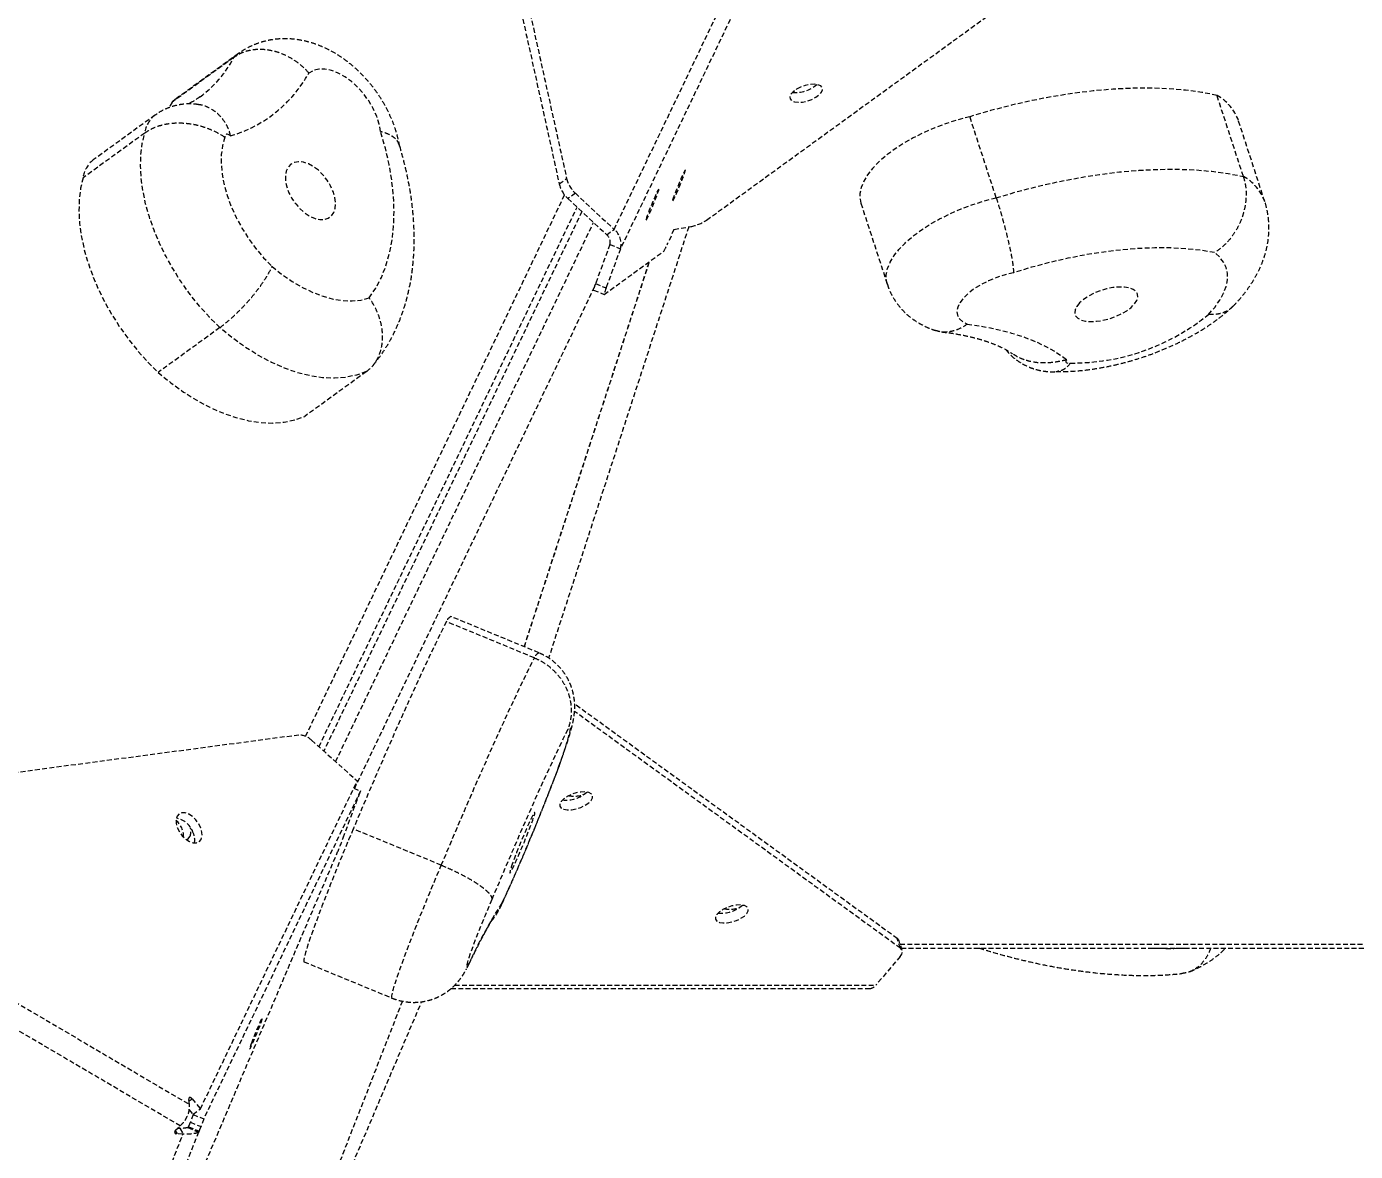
# Model space of a CAD drawing. Header units: millimetres. Extents: x -6061 to 5100, y -3651 to 3328.
# Drawn here: x -1680.3 to -1331.7, y -496 to -200.9 of the extents above; entities that cross this region are included whole.
import ezdxf

# ---------------------------------------------------------------- set-up
doc = ezdxf.new("R2010")
doc.units = ezdxf.units.MM
doc.linetypes.add('HIDDEN', pattern=[1.905, 1.27, -0.635])
for name, color, linetype in [('DIKOM_ОБЪЕКТ', 7, 'Continuous'), ('DIKOM_РАЗМЕР_ЗОНА', 7, 'Continuous'), ('DIKOM_РАЗМЕР_ОБЪЕКТА', 7, 'Continuous')]:
    doc.layers.add(name, color=color, linetype=linetype)
doc.styles.add('style1', font='arialbd.ttf', dxfattribs={"width": 0.8})
doc.dimstyles.new('1-50', dxfattribs={"dimtxt": 300, "dimasz": 200, "dimexe": 100, "dimexo": 0, "dimgap": 100, "dimtad": 1, "dimtxsty": 'style1', "dimcen": 200, "dimclrd": 7, "dimclre": 7, "dimclrt": 7, "dimadec": 1, "dimazin": 2, "dimtfac": 1, "dimtmove": 0, "dimatfit": 2, "dimfxl": 0, "dimlwd": 25, "dimlwe": 18, "dimarcsym": 0})

# ---------------------------------------------------------------- blocks, each defined once
blk = doc.blocks.new('*D0')
at = {"layer": 'Defpoints', "color": 0, "transparency": 16777216}
for p in [(3244.44, 1090.08), (-2954.24, -571.35), (3244.44, -1487.03)]:
    blk.add_point(p, dxfattribs=at)
at = {"layer": 'DIKOM_РАЗМЕР_ОБЪЕКТА', "color": 7, "lineweight": 18, "transparency": 16777216}
for p, q in [((3244.44, 1090.08), (3244.44, -1587.03)), ((-2954.24, -571.35), (-2954.24, -1587.03))]:
    blk.add_line(p, q, dxfattribs=at)
at = {"layer": 'DIKOM_РАЗМЕР_ОБЪЕКТА', "color": 7, "lineweight": 25, "transparency": 16777216}
blk.add_line((-2754.24, -1487.03), (3044.44, -1487.03), dxfattribs=at)
at = {"layer": 'DIKOM_РАЗМЕР_ОБЪЕКТА', "color": 7, "transparency": 16777216}
for points in [[(-2754.24, -1453.69), (-2754.24, -1520.36), (-2954.24, -1487.03)], [(3044.44, -1453.69), (3044.44, -1520.36), (3244.44, -1487.03)]]:
    blk.add_solid(points, dxfattribs=at)
at = {"layer": 'DIKOM_РАЗМЕР_ОБЪЕКТА', "color": 7, "transparency": 16777216, "insert": (279.31, -1118.98), "char_height": 300, "attachment_point": 5, "style": 'style1'}
blk.add_mtext('{\\fArial|b0|i0|c204|p34;\\H1.75x;6200}', dxfattribs=at)
blk = doc.blocks.new('*D1')
at = {"layer": 'Defpoints', "color": 0, "transparency": 16777216}
for p in [(2324.34, 3327.92), (-5419.16, -2822.08), (-1808.64, -2822.08)]:
    blk.add_point(p, dxfattribs=at)
at = {"layer": 'DIKOM_РАЗМЕР_ЗОНА', "color": 7, "lineweight": 18, "transparency": 16777216}
for p, q in [((2324.34, 3327.92), (-5519.16, 3327.92)), ((-1808.64, -2822.08), (-5519.16, -2822.08))]:
    blk.add_line(p, q, dxfattribs=at)
at = {"layer": 'DIKOM_РАЗМЕР_ЗОНА', "color": 7, "lineweight": 25, "transparency": 16777216}
blk.add_line((-5419.16, 3127.92), (-5419.16, -2622.08), dxfattribs=at)
at = {"layer": 'DIKOM_РАЗМЕР_ЗОНА', "color": 7, "transparency": 16777216}
for points in [[(-5452.49, 3127.92), (-5385.83, 3127.92), (-5419.16, 3327.92)], [(-5452.49, -2622.08), (-5385.83, -2622.08), (-5419.16, -2822.08)]]:
    blk.add_solid(points, dxfattribs=at)
at = {"layer": 'DIKOM_РАЗМЕР_ЗОНА', "color": 7, "transparency": 16777216, "insert": (-5787.21, -178.18), "char_height": 300, "attachment_point": 5, "rotation": 90, "style": 'style1'}
blk.add_mtext('{\\fArial|b0|i0|c204|p34;\\H1.75x;6150}', dxfattribs=at)
blk = doc.blocks.new('*D2')
at = {"layer": 'Defpoints', "color": 0, "transparency": 16777216}
for p in [(5097.78, 1174.32), (-4808.91, -571.39), (5097.78, -3550.63)]:
    blk.add_point(p, dxfattribs=at)
at = {"layer": 'DIKOM_РАЗМЕР_ЗОНА', "color": 7, "lineweight": 18, "transparency": 16777216}
for p, q in [((5097.78, 1174.32), (5097.78, -3650.63)), ((-4808.91, -571.39), (-4808.91, -3650.63))]:
    blk.add_line(p, q, dxfattribs=at)
at = {"layer": 'DIKOM_РАЗМЕР_ЗОНА', "color": 7, "lineweight": 25, "transparency": 16777216}
blk.add_line((-4608.91, -3550.63), (4897.78, -3550.63), dxfattribs=at)
at = {"layer": 'DIKOM_РАЗМЕР_ЗОНА', "color": 7, "transparency": 16777216}
for points in [[(-4608.91, -3517.3), (-4608.91, -3583.96), (-4808.91, -3550.63)], [(4897.78, -3517.3), (4897.78, -3583.96), (5097.78, -3550.63)]]:
    blk.add_solid(points, dxfattribs=at)
at = {"layer": 'DIKOM_РАЗМЕР_ЗОНА', "color": 7, "transparency": 16777216, "insert": (864.15, -3182.58), "char_height": 300, "attachment_point": 5, "style": 'style1'}
blk.add_mtext('{\\fArial|b0|i0|c204|p34;\\H1.75x;9900}', dxfattribs=at)
blk = doc.blocks.new('*D3')
at = {"layer": 'Defpoints', "color": 0, "transparency": 16777216}
for p in [(-3174.2, 1527.92), (2804.07, 1527.92), (-2373.39, -1022.08)]:
    blk.add_point(p, dxfattribs=at)
at = {"layer": 'DIKOM_РАЗМЕР_ОБЪЕКТА', "color": 7, "lineweight": 18, "transparency": 16777216}
for p, q in [((2804.07, 1527.92), (-3274.2, 1527.92)), ((-2373.39, -1022.08), (-3274.2, -1022.08))]:
    blk.add_line(p, q, dxfattribs=at)
at = {"layer": 'DIKOM_РАЗМЕР_ОБЪЕКТА', "color": 7, "lineweight": 25, "transparency": 16777216}
blk.add_line((-3174.2, -822.08), (-3174.2, 1327.92), dxfattribs=at)
at = {"layer": 'DIKOM_РАЗМЕР_ОБЪЕКТА', "color": 7, "transparency": 16777216}
for points in [[(-3207.54, 1327.92), (-3140.87, 1327.92), (-3174.2, 1527.92)], [(-3207.54, -822.08), (-3140.87, -822.08), (-3174.2, -1022.08)]]:
    blk.add_solid(points, dxfattribs=at)
at = {"layer": 'DIKOM_РАЗМЕР_ОБЪЕКТА', "color": 7, "transparency": 16777216, "insert": (-3542.25, 166.98), "char_height": 300, "attachment_point": 5, "rotation": 90, "style": 'style1'}
blk.add_mtext('{\\fArial|b0|i0|c204|p34;\\H1.75x;2550}', dxfattribs=at)

msp = doc.modelspace()

# ---------------------------------------------------------------- linework, layer by layer
at = {"layer": 'DIKOM_ОБЪЕКТ', "color": 7, "linetype": 'HIDDEN', "lineweight": 15}
for p, q in [((-1581.283, -57.539), (-1540.53, -242.132)), ((-1579.341, -56.128), (-1538.588, -240.721)), ((-1501.875, -251.648), (-1354.041, -144.234)), ((-1526.129, -254.069), (-1487.491, -173.292)), ((-1485.837, -178.406), (-1524.471, -259.174)), ((-1625.861, -208.927), (-1642.041, -220.683)), ((-1624.705, -207.952), (-1640.885, -219.708)), ((-1625.861, -208.927), (-1624.715, -207.959)), ((-1361.063, -240.178), (-1367.973, -218.912)), ((-1642.041, -220.683), (-1642.969, -222.314)), ((-1640.885, -219.708), (-1642.041, -220.683)), ((-1646.579, -224.111), (-1662.759, -235.867)), ((-1425.897, -245.773), (-1432.807, -224.507)), ((-1355.429, -246.807), (-1362.339, -225.54)), ((-1649.27, -228.81), (-1665.451, -240.566)), ((-1540.53, -242.132), (-1538.588, -240.721)), ((-1607.056, -387.072), (-1539.119, -245.042)), ((-1536.297, -244.599), (-1538.239, -246.01)), ((-1538.239, -246.01), (-1528.071, -255.48)), ((-1536.297, -244.599), (-1526.129, -254.069)), ((-1461.384, -247.212), (-1454.474, -268.478)), ((-1603.567, -389.822), (-1535.845, -248.239)), ((-1534.582, -249.416), (-1602.287, -390.962)), ((-1599.186, -393.725), (-1531.522, -252.265)), ((-1506.553, -253.424), (-1543.308, -366.544)), ((-1528.071, -255.48), (-1526.129, -254.069)), ((-1510.425, -254.08), (-1512.033, -257.683)), ((-1510.429, -254.088), (-1506.041, -253.336)), ((-1527.241, -258.032), (-1530.996, -268.299)), ((-1528.707, -271.13), (-1513.102, -259.799)), ((-1524.471, -259.174), (-1528.225, -269.441)), ((-1527.241, -258.032), (-1524.471, -259.174)), ((-1549.706, -363.577), (-1516.877, -262.54)), ((-1549.679, -363.588), (-1516.838, -262.511)), ((-1530.996, -268.299), (-1528.225, -269.441)), ((-1531.293, -269.145), (-1594.248, -400.761)), ((-1531.5, -269.996), (-1528.729, -271.137)), ((-1629.556, -279.854), (-1645.736, -291.609)), ((-1591.11, -291.4), (-1607.29, -303.156)), ((-1547.043, -366.497), (-1570.133, -356.986)), ((-1545.835, -365.171), (-1568.926, -355.66)), ((-1451.834, -440.147), (-1536.478, -378.641)), ((-1451.004, -442.699), (-1536.514, -380.563)), ((-1608.812, -386.756), (-1746.595, -405.045)), ((-1605.489, -388.109), (-1593.506, -398.786)), ((-1634.654, -484.827), (-1593.506, -398.786)), ((-1594.418, -400.691), (-1592.651, -401.419)), ((-1592.651, -401.419), (-1633.798, -487.46)), ((-1597.178, -413.692), (-1592.651, -401.419)), ((-1571.458, -420.893), (-1594.548, -411.383)), ((-1749.031, -418.111), (-1637.527, -483.656)), ((-1680.255, -609.255), (-1598.769, -417.67)), ((-1639.927, -489.299), (-1751.431, -423.754)), ((-1451.004, -442.699), (-1451.834, -440.147)), ((-1450.558, -443.281), (-1451.387, -440.729)), ((-1451.112, -441.577), (-1271.696, -441.577)), ((-1450.772, -442.622), (-1270.128, -442.622)), ((-1451.06, -444.826), (-1457.473, -452.366)), ((-1607.483, -446.238), (-1584.393, -455.748)), ((-1567.92, -452.364), (-1457.473, -452.366)), ((-1581.677, -456.546), (-1619.903, -554.712)), ((-1568.886, -453.261), (-1459.131, -453.262)), ((-1618.54, -555.274), (-1576.614, -456.722)), ((-1637.527, -483.656), (-1637.694, -482.31)), ((-1637.638, -482.765), (-1636.858, -482.199)), ((-1636.858, -482.199), (-1634.654, -484.827)), ((-1637.596, -485.045), (-1636.595, -486.237)), ((-1636.569, -486.318), (-1637.264, -488.339)), ((-1636.595, -486.237), (-1634.654, -484.827)), ((-1636.496, -486.165), (-1636.569, -486.318)), ((-1636.569, -486.318), (-1633.798, -487.46)), ((-1633.798, -487.46), (-1634.493, -489.481)), ((-1688.412, -617.738), (-1639.232, -491.438)), ((-1635.174, -490.9), (-1684.354, -617.2)), ((-1641.253, -490.505), (-1640.777, -491.411)), ((-1641.118, -490.36), (-1639.927, -489.299)), ((-1639.232, -491.438), (-1640.777, -491.411)), ((-1639.974, -490.028), (-1640.73, -490.014)), ((-1639.974, -490.028), (-1639.232, -491.438)), ((-1637.758, -489.501), (-1637.944, -489.758)), ((-1637.944, -489.758), (-1635.174, -490.9)), ((-1637.758, -489.501), (-1634.987, -490.643)), ((-1637.264, -488.339), (-1634.493, -489.481)), ((-1634.987, -490.643), (-1635.174, -490.9))]:
    msp.add_line(p, q, dxfattribs=at)
at = {"layer": 'DIKOM_ОБЪЕКТ', "color": 7, "linetype": 'HIDDEN', "lineweight": 15, "flags": 128}
for points in [[(-1587.369, -228.409), (-1587.753, -226.428), (-1588.415, -224.389), (-1589.339, -222.351), (-1590.499, -220.367), (-1591.862, -218.493), (-1593.393, -216.78), (-1595.047, -215.274), (-1596.782, -214.017), (-1598.548, -213.044), (-1600.297, -212.38), (-1601.983, -212.045), (-1603.558, -212.047), (-1604.979, -212.387), (-1606.208, -213.054)], [(-1477.201, -216.765), (-1478.29, -217.32), (-1479.173, -217.96), (-1479.778, -218.633), (-1480.057, -219.285), (-1479.987, -219.862), (-1479.574, -220.318), (-1478.85, -220.616), (-1477.876, -220.732), (-1476.729, -220.657), (-1475.502, -220.396), (-1474.296, -219.97), (-1473.207, -219.415), (-1472.324, -218.775), (-1471.719, -218.102), (-1471.44, -217.45), (-1471.51, -216.873), (-1471.923, -216.417), (-1472.646, -216.119), (-1473.621, -216.003), (-1474.768, -216.079), (-1475.995, -216.34), (-1477.201, -216.765)], [(-1479.075, -217.876), (-1478.821, -218.121), (-1478.733, -218.18)], [(-1367.973, -218.912), (-1371.979, -218.136), (-1376.23, -217.561), (-1380.707, -217.188), (-1385.387, -217.019), (-1390.249, -217.056), (-1395.27, -217.297), (-1400.426, -217.742), (-1405.692, -218.389), (-1411.045, -219.234), (-1416.459, -220.274), (-1421.907, -221.503), (-1427.365, -222.917), (-1432.807, -224.507)], [(-1432.807, -224.507), (-1435.902, -225.325), (-1438.971, -226.302), (-1441.976, -227.427), (-1444.88, -228.684), (-1447.648, -230.06), (-1450.244, -231.537), (-1452.638, -233.097), (-1454.8, -234.72), (-1456.702, -236.386), (-1458.323, -238.076), (-1459.641, -239.767), (-1460.64, -241.44), (-1461.308, -243.074), (-1461.637, -244.648), (-1461.623, -246.143), (-1461.384, -247.212)], [(-1629.556, -279.854), (-1632.285, -277.121), (-1634.891, -274.206), (-1637.351, -271.131), (-1639.645, -267.923), (-1641.756, -264.606), (-1643.667, -261.207), (-1645.361, -257.755), (-1646.825, -254.276), (-1648.047, -250.799), (-1649.018, -247.351), (-1649.73, -243.962), (-1650.176, -240.658), (-1650.354, -237.465), (-1650.261, -234.41), (-1649.899, -231.517), (-1649.27, -228.81)], [(-1628.289, -229.872), (-1628.863, -232.049), (-1629.165, -234.42), (-1629.192, -236.954), (-1628.942, -239.619), (-1628.419, -242.383), (-1627.63, -245.21), (-1626.584, -248.066), (-1625.295, -250.913), (-1623.779, -253.718), (-1622.055, -256.443), (-1620.144, -259.056), (-1618.07, -261.523), (-1615.86, -263.814)], [(-1626.799, -229.556), (-1627.063, -229.333), (-1627.339, -229.177), (-1627.608, -229.099), (-1627.853, -229.105), (-1628.055, -229.194), (-1628.201, -229.36), (-1628.281, -229.591), (-1628.289, -229.872)], [(-1590.362, -272.071), (-1588.647, -269.493), (-1587.183, -266.662), (-1585.978, -263.596), (-1585.039, -260.309), (-1584.369, -256.82), (-1583.974, -253.147), (-1583.854, -249.31), (-1584.012, -245.33), (-1584.445, -241.227), (-1585.151, -237.024), (-1586.128, -232.744), (-1587.369, -228.409)], [(-1603.711, -238.579), (-1605.01, -237.598), (-1606.34, -236.875), (-1607.648, -236.442), (-1608.88, -236.314), (-1609.987, -236.499), (-1610.921, -236.987), (-1611.646, -237.76), (-1612.131, -238.785), (-1612.357, -240.021), (-1612.314, -241.416), (-1612.005, -242.915), (-1611.441, -244.454), (-1610.646, -245.972), (-1609.653, -247.407), (-1608.502, -248.699), (-1607.24, -249.795), (-1605.919, -250.651), (-1604.593, -251.232), (-1603.316, -251.514), (-1602.141, -251.485), (-1601.115, -251.147), (-1600.281, -250.513), (-1599.673, -249.61), (-1599.316, -248.474), (-1599.223, -247.151), (-1599.4, -245.697), (-1599.839, -244.17), (-1600.522, -242.633), (-1601.421, -241.149), (-1602.498, -239.779), (-1603.711, -238.579)], [(-1507.462, -238.745), (-1507.414, -238.474), (-1507.506, -238.54), (-1507.731, -238.936), (-1508.069, -239.63), (-1508.494, -240.567), (-1508.971, -241.67), (-1509.461, -242.85), (-1509.926, -244.012), (-1510.326, -245.06), (-1510.63, -245.911), (-1510.813, -246.495), (-1510.861, -246.766), (-1510.768, -246.7), (-1510.544, -246.304), (-1510.206, -245.61), (-1509.781, -244.673), (-1509.304, -243.57), (-1508.813, -242.39), (-1508.349, -241.229), (-1507.949, -240.18), (-1507.645, -239.329), (-1507.462, -238.745)], [(-1425.897, -245.773), (-1420.455, -244.183), (-1414.997, -242.769), (-1409.549, -241.54), (-1404.135, -240.5), (-1398.782, -239.655), (-1393.516, -239.008), (-1388.36, -238.563), (-1383.339, -238.322), (-1378.477, -238.286), (-1373.797, -238.454), (-1369.321, -238.827), (-1365.069, -239.403), (-1361.063, -240.178)], [(-1665.451, -240.566), (-1666.079, -243.273), (-1666.441, -246.166), (-1666.534, -249.221), (-1666.357, -252.413), (-1665.91, -255.718), (-1665.199, -259.107), (-1664.228, -262.554), (-1663.005, -266.031), (-1661.541, -269.51), (-1659.847, -272.963), (-1657.937, -276.362), (-1655.826, -279.679), (-1653.531, -282.887), (-1651.071, -285.962), (-1648.466, -288.877), (-1645.736, -291.609)], [(-1514.435, -243.808), (-1514.387, -243.538), (-1514.48, -243.603), (-1514.704, -244), (-1515.042, -244.694), (-1515.467, -245.631), (-1515.944, -246.734), (-1516.434, -247.914), (-1516.899, -249.075), (-1517.299, -250.124), (-1517.603, -250.975), (-1517.786, -251.559), (-1517.834, -251.829), (-1517.742, -251.764), (-1517.517, -251.368), (-1517.179, -250.673), (-1516.754, -249.737), (-1516.277, -248.634), (-1515.787, -247.454), (-1515.322, -246.292), (-1514.922, -245.244), (-1514.618, -244.393), (-1514.435, -243.808)], [(-1454.474, -268.476), (-1454.713, -267.409), (-1454.727, -265.914), (-1454.398, -264.34), (-1453.73, -262.707), (-1452.731, -261.034), (-1451.413, -259.342), (-1449.793, -257.653), (-1447.89, -255.986), (-1445.728, -254.363), (-1443.334, -252.803), (-1440.738, -251.327), (-1437.97, -249.951), (-1435.066, -248.693), (-1432.061, -247.568), (-1428.992, -246.591), (-1425.897, -245.773)], [(-1368.601, -260.156), (-1372.209, -259.568), (-1376.034, -259.167), (-1380.057, -258.956), (-1384.256, -258.935), (-1388.608, -259.106), (-1393.091, -259.466), (-1397.679, -260.014), (-1402.349, -260.747), (-1407.075, -261.661), (-1411.832, -262.751), (-1416.595, -264.011), (-1421.338, -265.435)], [(-1370.216, -276.401), (-1368.582, -274.534), (-1367.256, -272.674), (-1366.25, -270.839), (-1365.574, -269.047), (-1365.235, -267.316), (-1365.237, -265.664), (-1365.58, -264.107), (-1366.26, -262.66), (-1367.27, -261.339), (-1368.601, -260.156)], [(-1615.86, -263.814), (-1613.243, -265.899), (-1610.569, -267.741), (-1607.866, -269.32), (-1605.162, -270.622), (-1602.481, -271.632), (-1599.852, -272.341), (-1597.301, -272.742), (-1594.853, -272.83), (-1592.532, -272.606), (-1590.362, -272.071)], [(-1421.338, -265.435), (-1423.565, -265.979), (-1425.769, -266.694), (-1427.891, -267.563), (-1429.871, -268.561), (-1431.656, -269.66), (-1433.197, -270.831), (-1434.452, -272.042), (-1435.386, -273.259), (-1435.974, -274.449), (-1436.2, -275.579), (-1436.057, -276.619), (-1435.549, -277.54), (-1434.691, -278.317), (-1433.505, -278.928)], [(-1528.225, -269.441), (-1528.369, -269.841), (-1528.492, -270.195), (-1528.592, -270.499), (-1528.667, -270.747), (-1528.716, -270.936), (-1528.74, -271.064), (-1528.737, -271.129), (-1528.707, -271.13)], [(-1404.037, -273.358), (-1404.784, -274.275), (-1405.214, -275.17), (-1405.309, -276.005), (-1405.065, -276.746), (-1404.491, -277.364), (-1403.612, -277.832), (-1402.463, -278.131), (-1401.092, -278.25), (-1399.554, -278.183), (-1397.913, -277.934), (-1396.236, -277.511), (-1394.591, -276.934), (-1393.045, -276.224), (-1391.663, -275.412), (-1390.5, -274.531), (-1389.605, -273.616), (-1389.013, -272.705), (-1388.749, -271.836), (-1388.824, -271.044), (-1389.235, -270.361), (-1389.965, -269.815), (-1390.984, -269.43), (-1392.251, -269.219), (-1393.713, -269.193), (-1395.311, -269.352), (-1396.978, -269.69), (-1398.648, -270.192), (-1400.252, -270.839), (-1401.723, -271.604), (-1403.002, -272.455), (-1404.037, -273.358)], [(-1591.11, -291.4), (-1593.731, -292.326), (-1596.54, -292.903), (-1599.515, -293.127), (-1602.632, -292.995), (-1605.866, -292.508), (-1609.192, -291.672), (-1612.582, -290.491), (-1616.01, -288.977), (-1619.449, -287.14), (-1622.871, -284.995), (-1626.249, -282.56), (-1629.556, -279.854)], [(-1433.505, -278.928), (-1429.415, -279.54), (-1425.533, -280.319), (-1421.874, -281.263), (-1418.45, -282.368), (-1415.274, -283.631), (-1412.355, -285.047), (-1409.705, -286.61), (-1407.333, -288.317)], [(-1407.333, -288.317), (-1407.513, -288.507), (-1407.609, -288.694), (-1407.615, -288.864), (-1407.53, -289.006), (-1407.359, -289.11), (-1407.116, -289.168), (-1406.816, -289.178), (-1406.48, -289.138)], [(-1645.736, -291.609), (-1642.429, -294.316), (-1639.051, -296.751), (-1635.629, -298.895), (-1632.19, -300.732), (-1628.762, -302.247), (-1625.372, -303.427), (-1622.046, -304.264), (-1618.813, -304.75), (-1615.696, -304.882), (-1612.721, -304.659), (-1609.912, -304.082), (-1607.29, -303.156)], [(-1570.133, -356.986), (-1571.517, -359.756), (-1573.013, -362.826), (-1574.615, -366.181), (-1576.314, -369.806), (-1578.102, -373.683), (-1579.972, -377.794), (-1581.913, -382.12), (-1583.918, -386.64), (-1585.976, -391.333), (-1588.078, -396.177), (-1590.214, -401.149), (-1592.374, -406.226), (-1594.548, -411.383)], [(-1571.458, -420.893), (-1569.284, -415.736), (-1567.124, -410.66), (-1564.988, -405.688), (-1562.886, -400.844), (-1560.828, -396.15), (-1558.823, -391.63), (-1556.881, -387.304), (-1555.012, -383.193), (-1553.224, -379.316), (-1551.525, -375.691), (-1549.923, -372.336), (-1548.427, -369.267), (-1547.043, -366.497)], [(-1538.277, -385.282), (-1539.536, -387.834), (-1540.896, -390.658), (-1542.349, -393.739), (-1543.887, -397.06), (-1545.504, -400.603), (-1547.188, -404.35), (-1548.933, -408.28), (-1550.729, -412.372), (-1552.564, -416.604), (-1554.431, -420.954), (-1556.319, -425.398), (-1558.217, -429.913)], [(-1540.673, -395.134), (-1539.866, -392.853), (-1539.173, -390.818), (-1538.6, -389.052), (-1538.153, -387.57), (-1537.837, -386.389), (-1537.654, -385.519), (-1537.607, -384.97), (-1537.696, -384.746), (-1537.92, -384.85), (-1538.277, -385.282)], [(-1555.395, -430.628), (-1554.378, -428.425), (-1553.288, -426.01), (-1552.139, -423.411), (-1550.944, -420.663), (-1549.719, -417.8), (-1548.48, -414.856), (-1547.241, -411.87), (-1546.019, -408.879), (-1544.829, -405.92), (-1543.685, -403.031), (-1542.602, -400.247), (-1541.594, -397.604), (-1540.673, -395.134)], [(-1537.286, -406.343), (-1536.068, -406.118), (-1534.849, -405.723), (-1533.729, -405.19), (-1532.799, -404.563), (-1532.133, -403.892), (-1531.786, -403.232), (-1531.786, -402.636), (-1532.133, -402.152), (-1532.798, -401.82), (-1533.728, -401.666), (-1534.848, -401.704), (-1536.066, -401.929), (-1537.285, -402.324), (-1538.404, -402.856), (-1539.335, -403.483), (-1540, -404.154), (-1540.347, -404.815), (-1540.348, -405.411), (-1540.001, -405.894), (-1539.336, -406.227), (-1538.406, -406.38), (-1537.286, -406.343)], [(-1640.716, -411.024), (-1640.17, -412.145), (-1639.418, -413.182), (-1638.521, -414.051), (-1637.552, -414.68), (-1636.589, -415.019), (-1635.71, -415.041), (-1634.986, -414.743), (-1634.477, -414.15), (-1634.222, -413.31), (-1634.244, -412.291), (-1634.54, -411.175), (-1635.085, -410.054), (-1635.837, -409.017), (-1636.734, -408.148), (-1637.703, -407.519), (-1638.666, -407.18), (-1639.545, -407.159), (-1640.269, -407.456), (-1640.779, -408.049), (-1641.033, -408.889), (-1641.011, -409.908), (-1640.716, -411.024)], [(-1552.747, -420.364), (-1553.123, -421.442), (-1553.38, -422.255), (-1553.508, -422.77), (-1553.5, -422.967), (-1553.358, -422.838), (-1553.088, -422.388), (-1552.699, -421.634), (-1552.209, -420.609), (-1551.638, -419.353), (-1551.007, -417.919), (-1550.345, -416.366), (-1549.677, -414.755), (-1549.031, -413.155), (-1548.434, -411.63), (-1547.909, -410.242), (-1547.479, -409.049), (-1547.161, -408.099), (-1546.968, -407.431), (-1546.907, -407.073), (-1546.982, -407.039), (-1547.19, -407.33), (-1547.521, -407.935), (-1547.962, -408.829), (-1548.496, -409.975), (-1549.1, -411.327), (-1549.75, -412.829), (-1550.418, -414.419), (-1551.079, -416.032), (-1551.703, -417.603), (-1552.267, -419.067), (-1552.747, -420.364)], [(-1638.305, -414.217), (-1637.858, -413.963), (-1637.374, -413.341)], [(-1594.548, -411.383), (-1595.774, -414.27), (-1597.009, -417.22), (-1598.237, -420.198), (-1599.442, -423.166), (-1600.61, -426.088), (-1601.727, -428.928), (-1602.779, -431.65), (-1603.752, -434.221), (-1604.635, -436.61), (-1605.417, -438.787), (-1606.089, -440.725), (-1606.641, -442.401), (-1607.068, -443.793), (-1607.363, -444.884), (-1607.524, -445.662), (-1607.548, -446.116), (-1607.483, -446.238)], [(-1584.393, -455.748), (-1584.458, -455.626), (-1584.434, -455.172), (-1584.273, -454.395), (-1583.977, -453.303), (-1583.551, -451.911), (-1582.999, -450.236), (-1582.327, -448.298), (-1581.545, -446.121), (-1580.662, -443.732), (-1579.689, -441.16), (-1578.637, -438.438), (-1577.52, -435.598), (-1576.352, -432.677), (-1575.146, -429.709), (-1573.919, -426.731), (-1572.684, -423.78), (-1571.458, -420.893)], [(-1558.217, -429.913), (-1559.095, -431.966), (-1559.983, -434.093), (-1560.858, -436.235), (-1561.696, -438.333), (-1562.473, -440.329), (-1563.169, -442.17), (-1563.764, -443.804), (-1564.241, -445.187), (-1564.589, -446.281), (-1564.797, -447.057), (-1564.86, -447.492), (-1564.776, -447.575), (-1564.547, -447.304), (-1564.18, -446.686)], [(-1555.617, -430.872), (-1555.704, -431.115), (-1555.76, -431.289), (-1555.781, -431.384), (-1555.765, -431.391), (-1555.714, -431.311), (-1555.631, -431.149), (-1555.522, -430.916), (-1555.395, -430.628)], [(-1496.453, -436.014), (-1495.235, -435.789), (-1494.017, -435.394), (-1492.897, -434.861), (-1491.966, -434.234), (-1491.301, -433.563), (-1490.954, -432.903), (-1490.953, -432.307), (-1491.3, -431.823), (-1491.965, -431.491), (-1492.896, -431.337), (-1494.015, -431.374), (-1495.233, -431.6), (-1496.452, -431.995), (-1497.572, -432.527), (-1498.502, -433.154), (-1499.168, -433.825), (-1499.515, -434.485), (-1499.515, -435.082), (-1499.168, -435.565), (-1498.503, -435.898), (-1497.573, -436.051), (-1496.453, -436.014)], [(-1451.06, -444.826), (-1450.827, -444.517), (-1450.656, -444.212), (-1450.549, -443.916), (-1450.509, -443.632), (-1450.535, -443.365), (-1450.627, -443.119), (-1450.784, -442.895), (-1451.004, -442.699)], [(-1621.207, -467.323), (-1621.532, -468.219), (-1621.741, -468.861), (-1621.817, -469.197), (-1621.752, -469.199), (-1621.553, -468.867), (-1621.236, -468.229), (-1620.826, -467.335), (-1620.357, -466.258), (-1619.865, -465.086), (-1619.393, -463.913), (-1618.977, -462.835), (-1618.651, -461.938), (-1618.442, -461.296), (-1618.367, -460.961), (-1618.431, -460.958), (-1618.63, -461.29), (-1618.948, -461.929), (-1619.358, -462.823), (-1619.827, -463.899), (-1620.318, -465.072), (-1620.791, -466.244), (-1621.207, -467.323)]]:
    msp.add_lwpolyline(points, dxfattribs=at)
at = {"layer": 'DIKOM_ОБЪЕКТ', "color": 7, "linetype": 'HIDDEN', "lineweight": 15}
for centre, radius, start, end in [((-1652.515, -195.065), 30.043, 306.26245, 332.52199), ((-1636.64, -196.178), 34.798, 286.42763, 330.98921), ((-1478.514, -209.855), 8.316, 264.2133, 311.7866), ((-1373.962, -229.711), 12.349, 19.73738, 60.98747), ((-1642.334, -229.664), 6.988, 127.36538, 172.98255), ((-1658.42, -241.474), 7.089, 127.7339, 172.64086), ((-1366.898, -250.846), 12.16, 19.46834, 61.3254), ((-1532.945, -240.266), 7.811, 193.81851, 227.33401), ((-1531.002, -238.854), 7.813, 193.82237, 227.33015), ((-1529.175, -257.881), 4.879, 344.63082, 51.37342), ((-1507.732, -243.176), 10.299, 279.44938, 304.65795), ((-1529.594, -257.386), 2.44, 344.64418, 51.3645), ((-1523.522, -253.205), 12.33, 327.67119, 338.70662), ((-1525.941, -270.725), 5.607, 154.36396, 172.5237), ((-1405.985, -232.552), 56.588, 269.49897, 309.2051), ((-1567.943, -357.767), 2.325, 114.99836, 160.36406), ((-1544.854, -367.277), 2.324, 114.99118, 160.36868), ((-1608.694, -391.222), 4.468, 44.16746, 91.50671), ((-1538.825, -395.534), 8.293, 264.14115, 311.86243), ((-1536.622, -395.729), 7.066, 258.5414, 291.73948), ((-1644.694, -413.408), 5.636, 358.38446, 49.7444), ((-1642.084, -414.293), 5.857, 16.9462, 79.02003), ((-1640.698, -412.066), 3.56, 339.01866, 15.91112), ((-1640.217, -414.219), 4.077, 348.0104, 23.60601), ((-1684.033, -381.267), 92.711, 336.88026, 339.52817), ((-1449.092, -498.783), 126.331, 147.48195, 155.64511), ((-1497.993, -425.206), 8.293, 264.14016, 311.86245), ((-1495.793, -425.398), 7.064, 258.61829, 291.63192), ((-1452.486, -441.11), 1.163, 19.13193, 55.87687), ((-1380.498, -328.62), 114.098, 267.6492, 272.3508), ((-1459.245, -451.069), 2.197, 272.97362, 323.79916)]:
    msp.add_arc(centre, radius, start, end, dxfattribs=at)
for centre, major_axis, ratio, start_param, end_param in [((-1637.083, -482.669), (-0.478, 0.798), 0.491178, 5.0269654, 7.1213605), ((-1640.507, -490.719), (0.867, 0.368), 0.6758877, 2.0352525, 4.1296476), ((-1637.488, -488.809), (0.286, 0.706), 0.0574433, 3.368958, 5.4633531), ((-1634.718, -489.951), (0.286, 0.706), 0.0574433, 3.368958, 5.4633531)]:
    msp.add_ellipse(centre, major_axis=major_axis, ratio=ratio, start_param=start_param, end_param=end_param, dxfattribs=at)
for points, knots in [([(-1582.395, -232.28), (-1582.405, -232.209), (-1582.551, -231.187), (-1583.041, -229.22), (-1583.943, -226.401), (-1585.123, -223.632), (-1586.538, -220.941), (-1588.178, -218.357), (-1590.026, -215.903), (-1592.07, -213.599), (-1594.301, -211.468), (-1596.713, -209.534), (-1599.297, -207.827), (-1601.935, -206.439), (-1604.568, -205.38), (-1607.134, -204.638), (-1609.693, -204.183), (-1612.222, -204.012), (-1614.705, -204.122), (-1617.207, -204.523), (-1619.696, -205.234), (-1622.093, -206.301), (-1623.768, -207.233), (-1624.572, -207.878), (-1624.708, -207.987)], [0, 0, 0, 0, 0.0037629, 0.054452, 0.1054979, 0.1568558, 0.2082553, 0.2596645, 0.311187, 0.3629959, 0.4152455, 0.4681339, 0.5217762, 0.5760956, 0.624668, 0.6721301, 0.7183729, 0.7634811, 0.8076392, 0.8510567, 0.8986496, 0.9451856, 0.9907323, 1, 1, 1, 1]), ([(-1606.208, -213.054), (-1606.218, -213.042), (-1606.958, -212.18), (-1608.397, -210.802), (-1610.717, -209.199), (-1612.95, -208.077), (-1615.289, -207.292), (-1617.623, -206.876), (-1619.933, -206.828), (-1622.104, -207.156), (-1624.138, -207.828), (-1625.281, -208.557), (-1625.861, -208.927)], [0, 0, 0, 0, 0.0020419, 0.1451452, 0.2509339, 0.3597618, 0.4650815, 0.5734336, 0.6785538, 0.7867139, 0.8918282, 1, 1, 1, 1]), ([(-1634.756, -219.26), (-1634.938, -219.402), (-1635.759, -220.043), (-1636.853, -220.678), (-1637.859, -221.101), (-1638.077, -221.192)], [0, 0, 0, 0, 0.1826556, 0.8230083, 1, 1, 1, 1]), ([(-1635.171, -221.311), (-1635.845, -221.237), (-1637.213, -221.088), (-1639.289, -221.213), (-1641.352, -221.594), (-1643.406, -222.286), (-1645.168, -223.123), (-1646.169, -223.858), (-1646.549, -224.137)], [0, 0, 0, 0, 0.1689223, 0.3427785, 0.5166964, 0.690725, 0.882532, 1, 1, 1, 1]), ([(-1626.799, -229.556), (-1626.799, -229.549), (-1626.859, -229.009), (-1627.183, -227.889), (-1628.008, -226.207), (-1629.209, -224.569), (-1630.746, -223.135), (-1632.481, -222.083), (-1633.976, -221.482), (-1634.896, -221.386), (-1635.175, -221.357)], [0, 0, 0, 0, 0.001713, 0.128942, 0.2608361, 0.4256285, 0.595244, 0.7586261, 0.9266486, 1, 1, 1, 1]), ([(-1628.289, -229.872), (-1628.3, -229.866), (-1629.156, -229.335), (-1630.783, -228.391), (-1633.34, -227.357), (-1635.778, -226.667), (-1638.28, -226.272), (-1640.775, -226.172), (-1643.193, -226.385), (-1645.462, -226.899), (-1647.541, -227.691), (-1648.694, -228.437), (-1649.27, -228.81)], [0, 0, 0, 0, 0.0016876, 0.1432435, 0.2504027, 0.357569, 0.4646518, 0.5717421, 0.6788092, 0.7858677, 0.8929341, 1, 1, 1, 1]), ([(-1582.5, -231.899), (-1582.626, -231.572), (-1582.888, -230.888), (-1583.792, -229.982), (-1585.199, -229.1), (-1586.523, -228.626), (-1587.356, -228.412), (-1587.369, -228.409)], [0, 0, 0, 0, 0.2123501, 0.4448068, 0.6839622, 0.9952623, 1, 1, 1, 1]), ([(-1589.387, -289.773), (-1588.974, -289.269), (-1587.804, -287.841), (-1586.079, -285.312), (-1584.263, -282.154), (-1582.689, -278.795), (-1581.355, -275.245), (-1580.27, -271.512), (-1579.44, -267.605), (-1578.871, -263.538), (-1578.569, -259.328), (-1578.536, -254.995), (-1578.773, -250.559), (-1579.278, -246.042), (-1580.043, -241.467), (-1581.073, -236.854), (-1581.934, -233.656), (-1582.448, -232.002), (-1582.482, -231.893)], [0, 0, 0, 0, 0.03487991, 0.09873404, 0.16303909, 0.2281462, 0.29418618, 0.36122706, 0.42927595, 0.4982689, 0.56808357, 0.63855541, 0.7095036, 0.78075556, 0.85216219, 0.92358658, 0.99494691, 1, 1, 1, 1]), ([(-1361.063, -240.178), (-1360.864, -240.909), (-1360.465, -242.372), (-1360.29, -244.758), (-1360.444, -247.201), (-1360.938, -249.652), (-1361.765, -252.037), (-1362.895, -254.299), (-1364.309, -256.367), (-1366.168, -258.421), (-1367.678, -259.587), (-1368.591, -260.149), (-1368.601, -260.156)], [0, 0, 0, 0, 0.1058269, 0.2116557, 0.3174634, 0.4232792, 0.529474, 0.6356747, 0.7428867, 0.8501012, 0.9982903, 1, 1, 1, 1]), ([(-1425.897, -245.773), (-1425.667, -246.497), (-1425.199, -247.966), (-1424.499, -250.341), (-1423.82, -252.788), (-1423.192, -255.212), (-1422.622, -257.585), (-1422.14, -259.8), (-1421.753, -261.835), (-1421.451, -263.792), (-1421.354, -264.904), (-1421.338, -265.427), (-1421.338, -265.435)], [0, 0, 0, 0, 0.1053865, 0.2138299, 0.3192149, 0.4276504, 0.533138, 0.641666, 0.7474242, 0.8562248, 0.9978498, 1, 1, 1, 1]), ([(-1363.787, -274.275), (-1363.44, -273.915), (-1362.255, -272.683), (-1360.516, -270.58), (-1358.684, -267.955), (-1357.22, -265.385), (-1356.061, -262.807), (-1355.198, -260.228), (-1354.623, -257.65), (-1354.324, -254.992), (-1354.323, -252.271), (-1354.696, -249.544), (-1355.085, -247.708), (-1355.428, -246.827), (-1355.446, -246.782)], [0, 0, 0, 0, 0.0485144, 0.1657989, 0.2695566, 0.3687594, 0.4633549, 0.5539253, 0.6412576, 0.7261404, 0.818321, 0.9078499, 0.9952455, 1, 1, 1, 1]), ([(-1629.556, -279.854), (-1628.999, -279.432), (-1627.886, -278.589), (-1626.121, -277.04), (-1624.348, -275.332), (-1622.608, -273.494), (-1620.953, -271.582), (-1619.427, -269.649), (-1618.077, -267.752), (-1616.83, -265.771), (-1616.161, -264.494), (-1615.867, -263.829), (-1615.86, -263.814)], [0, 0, 0, 0, 0.1073045, 0.2146117, 0.3219191, 0.4292207, 0.5365475, 0.6438717, 0.7512568, 0.8586361, 0.9966463, 1, 1, 1, 1]), ([(-1454.438, -268.459), (-1454.337, -268.8), (-1454.013, -269.893), (-1453.157, -271.611), (-1451.922, -273.564), (-1450.456, -275.314), (-1448.807, -276.86), (-1446.99, -278.201), (-1445.013, -279.33), (-1443.19, -280.155), (-1442.004, -280.52), (-1441.552, -280.659)], [0, 0, 0, 0, 0.0567876, 0.1821398, 0.3053103, 0.4271252, 0.548491, 0.6704644, 0.7943017, 0.9215716, 1, 1, 1, 1]), ([(-1591.11, -291.4), (-1590.593, -290.973), (-1589.56, -290.119), (-1588.367, -288.446), (-1587.49, -286.537), (-1586.961, -284.421), (-1586.804, -282.158), (-1587.007, -279.806), (-1587.583, -277.431), (-1588.617, -274.804), (-1589.66, -273.041), (-1590.354, -272.082), (-1590.362, -272.071)], [0, 0, 0, 0, 0.1058317, 0.2116531, 0.3174648, 0.4232734, 0.5294708, 0.6356705, 0.7428806, 0.8500952, 0.998283, 1, 1, 1, 1]), ([(-1410.206, -291.383), (-1409.977, -291.387), (-1408.595, -291.417), (-1406.013, -291.318), (-1402.459, -291.009), (-1398.894, -290.496), (-1395.339, -289.805), (-1391.807, -288.941), (-1388.314, -287.914), (-1384.872, -286.729), (-1381.501, -285.391), (-1378.214, -283.905), (-1375.028, -282.271), (-1371.954, -280.489), (-1369.015, -278.548), (-1366.359, -276.577), (-1364.797, -275.185), (-1364.079, -274.545)], [0, 0, 0, 0, 0.0145208, 0.0876778, 0.1597588, 0.2309081, 0.3012997, 0.3711539, 0.4407069, 0.5101764, 0.5797568, 0.6496386, 0.7200636, 0.7912996, 0.8636326, 0.9373627, 1, 1, 1, 1]), ([(-1363.82, -274.243), (-1364.043, -274.481), (-1364.646, -275.127), (-1365.955, -275.826), (-1367.816, -276.396), (-1369.314, -276.467), (-1370.195, -276.403), (-1370.216, -276.401)], [0, 0, 0, 0, 0.150013, 0.4063109, 0.6625932, 0.9919925, 1, 1, 1, 1]), ([(-1433.505, -278.928), (-1433.516, -278.936), (-1434.302, -279.506), (-1435.712, -280.305), (-1437.764, -280.941), (-1439.575, -281.059), (-1440.859, -280.952), (-1441.476, -280.69), (-1441.551, -280.658)], [0, 0, 0, 0, 0.00425181, 0.30247898, 0.52292677, 0.74971474, 0.96919039, 1, 1, 1, 1]), ([(-1440.217, -280.972), (-1439.823, -281.018), (-1438.295, -281.196), (-1435.798, -281.595), (-1432.836, -282.198), (-1430.153, -282.897), (-1427.755, -283.668), (-1425.646, -284.493), (-1423.845, -285.348), (-1422.49, -286.106), (-1421.855, -286.553), (-1421.612, -286.725)], [0, 0, 0, 0, 0.0445783, 0.1727774, 0.3000097, 0.4261719, 0.5513298, 0.6756419, 0.799415, 0.9231464, 1, 1, 1, 1]), ([(-1423.29, -285.688), (-1423.09, -285.944), (-1422.478, -286.728), (-1421.249, -287.839), (-1419.664, -289.002), (-1417.971, -289.929), (-1416.209, -290.633), (-1414.391, -291.122), (-1412.527, -291.384), (-1411.025, -291.463), (-1410.155, -291.379), (-1409.917, -291.356)], [0, 0, 0, 0, 0.064309, 0.1970582, 0.3267321, 0.4537986, 0.5788186, 0.702644, 0.8265729, 0.952475, 1, 1, 1, 1]), ([(-1407.333, -288.317), (-1407.342, -288.318), (-1407.962, -288.44), (-1409.257, -288.731), (-1411.368, -289.063), (-1413.689, -289.185), (-1416.104, -288.975), (-1418.4, -288.389), (-1420.246, -287.627), (-1421.219, -286.928), (-1421.576, -286.672)], [0, 0, 0, 0, 0.0016774, 0.1259329, 0.2547389, 0.4156805, 0.5813292, 0.7408919, 0.9049791, 1, 1, 1, 1]), ([(-1406.48, -289.138), (-1406.484, -289.145), (-1406.843, -289.729), (-1407.667, -290.568), (-1408.867, -291.241), (-1409.6, -291.313), (-1409.918, -291.344)], [0, 0, 0, 0, 0.0050562, 0.430614, 0.7527729, 1, 1, 1, 1]), ([(-1540.424, -394.535), (-1540.332, -394.279), (-1539.945, -393.204), (-1539.328, -391.436), (-1538.607, -389.302), (-1537.971, -387.312), (-1537.391, -385.342), (-1536.975, -383.711), (-1536.69, -382.211), (-1536.538, -381.061), (-1536.454, -379.882), (-1536.458, -378.541), (-1536.597, -377.028), (-1536.927, -375.364), (-1537.489, -373.614), (-1538.306, -371.861), (-1539.375, -370.179), (-1540.68, -368.624), (-1542.201, -367.25), (-1543.912, -366.055), (-1545.184, -365.477), (-1545.829, -365.185)], [0, 0, 0, 0, 0.0244504, 0.1025194, 0.1817425, 0.263529, 0.3506944, 0.4536977, 0.5043127, 0.5408918, 0.5757433, 0.6104738, 0.6470339, 0.6866192, 0.7286271, 0.7721541, 0.8166475, 0.8617559, 0.907239, 0.9529484, 1, 1, 1, 1]), ([(-1547.043, -366.497), (-1546.284, -366.851), (-1544.766, -367.559), (-1542.73, -369.047), (-1540.954, -370.805), (-1539.485, -372.807), (-1538.374, -374.997), (-1537.638, -377.318), (-1537.314, -379.708), (-1537.41, -382.4), (-1537.876, -384.249), (-1538.273, -385.27), (-1538.277, -385.282)], [0, 0, 0, 0, 0.1058326, 0.2116598, 0.317461, 0.4232729, 0.5294716, 0.6356728, 0.7428811, 0.8500956, 0.9982858, 1, 1, 1, 1]), ([(-1555.615, -431.177), (-1555.486, -430.9), (-1555.023, -429.907), (-1554.181, -428.064), (-1553.079, -425.603), (-1551.939, -423.013), (-1550.773, -420.32), (-1549.589, -417.544), (-1548.398, -414.711), (-1547.211, -411.847), (-1546.039, -408.98), (-1544.894, -406.138), (-1543.787, -403.348), (-1542.727, -400.634), (-1541.727, -398.028), (-1540.969, -396.017), (-1540.563, -394.913), (-1540.443, -394.588)], [0, 0, 0, 0, 0.0286586, 0.1030478, 0.1764913, 0.2492475, 0.3215764, 0.3936366, 0.465528, 0.5373337, 0.609112, 0.6809118, 0.7527837, 0.8247938, 0.8970298, 0.9696105, 1, 1, 1, 1]), ([(-1540.49, -394.514), (-1540.529, -394.71), (-1540.572, -394.923), (-1540.665, -395.118), (-1540.673, -395.134)], [0, 0, 0, 0, 0.9190837, 1, 1, 1, 1]), ([(-1571.458, -420.893), (-1570.693, -421.217), (-1569.142, -421.875), (-1566.91, -422.942), (-1564.803, -424.045), (-1562.919, -425.142), (-1561.278, -426.221), (-1559.954, -427.236), (-1558.964, -428.179), (-1558.288, -429.102), (-1558.163, -429.643), (-1558.217, -429.909), (-1558.217, -429.913)], [0, 0, 0, 0, 0.105383, 0.2138281, 0.3192126, 0.4276519, 0.5331342, 0.6416651, 0.7474213, 0.8562246, 0.9978498, 1, 1, 1, 1]), ([(-1558.317, -435.526), (-1558.224, -435.426), (-1557.85, -435.02), (-1557.311, -434.278), (-1556.725, -433.377), (-1556.278, -432.572), (-1555.88, -431.777), (-1555.629, -431.21), (-1555.482, -430.877)], [0, 0, 0, 0, 0.0726741, 0.2949463, 0.4892426, 0.6496438, 0.7947676, 1, 1, 1, 1]), ([(-1555.617, -430.872), (-1555.62, -430.879), (-1555.865, -431.435), (-1556.401, -432.577), (-1557.109, -433.622), (-1557.458, -434.137)], [0, 0, 0, 0, 0.00678589, 0.51018766, 1, 1, 1, 1]), ([(-1555.395, -430.628), (-1555.397, -430.635), (-1555.442, -430.774), (-1555.535, -430.911), (-1555.623, -431.041)], [0, 0, 0, 0, 0.0499917, 1, 1, 1, 1]), ([(-1564.581, -447.615), (-1564.501, -447.451), (-1563.959, -446.33), (-1563.017, -444.42), (-1561.805, -442.006), (-1560.714, -439.888), (-1559.749, -438.07), (-1558.951, -436.622), (-1558.326, -435.534), (-1557.867, -434.775), (-1557.579, -434.324), (-1557.447, -434.134), (-1557.451, -434.14), (-1557.452, -434.141)], [0, 0, 0, 0, 0.0213023, 0.1457252, 0.2692752, 0.391444, 0.5116572, 0.6290663, 0.7310331, 0.8259866, 0.912105, 0.9881734, 1, 1, 1, 1]), ([(-1430.327, -442.622), (-1429.576, -442.865), (-1427.229, -443.623), (-1423.244, -444.74), (-1418.395, -445.972), (-1413.539, -447.038), (-1408.697, -447.943), (-1403.88, -448.679), (-1399.104, -449.243), (-1394.381, -449.629), (-1389.724, -449.834), (-1385.148, -449.843), (-1380.961, -449.692), (-1378.372, -449.435), (-1377.223, -449.321)], [0, 0, 0, 0, 0.0411652, 0.1287049, 0.2163123, 0.3040463, 0.3919677, 0.4801488, 0.5686651, 0.6575929, 0.7470138, 0.837019, 0.9276948, 1, 1, 1, 1]), ([(-1369.612, -442.622), (-1369.811, -443.144), (-1370.272, -444.354), (-1371.311, -445.951), (-1372.644, -447.393), (-1374.184, -448.464), (-1375.725, -449.129), (-1376.777, -449.251), (-1377.225, -449.303)], [0, 0, 0, 0, 0.13762946, 0.31926975, 0.50087336, 0.68248127, 0.86474918, 1, 1, 1, 1]), ([(-1375.014, -448.777), (-1374.634, -448.621), (-1373.363, -448.1), (-1371.333, -447.04), (-1369.009, -445.541), (-1367.129, -444.078), (-1366.105, -443.03), (-1365.707, -442.622)], [0, 0, 0, 0, 0.1097887, 0.3674319, 0.6133302, 0.8495878, 1, 1, 1, 1]), ([(-1584.397, -455.742), (-1584.378, -455.751), (-1583.709, -456.085), (-1582.299, -456.465), (-1580.243, -456.851), (-1578.222, -456.917), (-1576.288, -456.733), (-1574.463, -456.32), (-1572.771, -455.715), (-1571.23, -454.952), (-1569.859, -454.071), (-1568.671, -453.12), (-1567.678, -452.158), (-1566.878, -451.239), (-1566.238, -450.394), (-1565.712, -449.61), (-1565.245, -448.846), (-1564.97, -448.348), (-1564.823, -448.082)], [0, 0, 0, 0, 0.0025779, 0.0907875, 0.1754036, 0.2568638, 0.3353808, 0.4110519, 0.4838623, 0.5536755, 0.6202243, 0.6829378, 0.7408506, 0.7930024, 0.8405955, 0.8879232, 0.9400709, 1, 1, 1, 1]), ([(-1564.18, -446.686), (-1564.185, -446.699), (-1564.366, -447.18), (-1564.639, -447.614), (-1564.905, -448.037)], [0, 0, 0, 0, 0.0270359, 1, 1, 1, 1]), ([(-1639.927, -489.299), (-1639.514, -488.853), (-1638.757, -488.038), (-1637.969, -486.619), (-1637.511, -485.126), (-1637.521, -484.171), (-1637.527, -483.656)], [0, 0, 0, 0, 0.273196, 0.500018, 0.7303996, 1, 1, 1, 1]), ([(-1637.944, -489.758), (-1637.995, -489.777), (-1638.087, -489.81), (-1638.521, -489.845), (-1639.146, -489.943), (-1639.682, -489.998), (-1639.974, -490.028)], [0, 0, 0, 0, 0.2754736, 0.4999273, 0.7278033, 1, 1, 1, 1]), ([(-1635.174, -490.9), (-1635.305, -491.009), (-1635.545, -491.21), (-1636.44, -491.359), (-1637.641, -491.48), (-1638.675, -491.453), (-1639.232, -491.438)], [0, 0, 0, 0, 0.27320924, 0.50001925, 0.73042854, 1, 1, 1, 1])]:
    msp.add_open_spline(points, degree=3, knots=knots, dxfattribs=at)

# ---------------------------------------------------------------- dimensions: what is measured, and where the dimension line sits
at = {"layer": 'DIKOM_РАЗМЕР_ЗОНА'}
dim = msp.add_linear_dim(base=(-5419.159, -2822.077), p1=(2324.34, 3327.923), p2=(-1808.638, -2822.077), angle=90, text='{\\fArial|b0|i0|c204|p34;\\H1.75x;<>}', dimstyle='1-50', dxfattribs=at)
dim.commit()
dim.dimension.update_dxf_attribs({"geometry": '*D1', "text_midpoint": (-5419.159, -178.183), "dimtype": 160})
dim = msp.add_linear_dim(base=(5097.777, -3550.63), p1=(-4808.913, -571.389), p2=(5097.777, 1174.316), text='{\\fArial|b0|i0|c204|p34;\\H1.75x;9900}', dimstyle='1-50', dxfattribs=at)
dim.commit()
dim.dimension.update_dxf_attribs({"geometry": '*D2', "text_midpoint": (864.153, -3550.63), "dimtype": 160})
at = {"layer": 'DIKOM_РАЗМЕР_ОБЪЕКТА'}
dim = msp.add_linear_dim(base=(-3174.204, 1527.923), p1=(-2373.391, -1022.077), p2=(2804.073, 1527.923), angle=90, text='{\\fArial|b0|i0|c204|p34;\\H1.75x;<>}', dimstyle='1-50', dxfattribs=at)
dim.commit()
dim.dimension.update_dxf_attribs({"geometry": '*D3', "text_midpoint": (-3174.204, 166.976), "dimtype": 160})
dim = msp.add_linear_dim(base=(3244.443, -1487.027), p1=(-2954.235, -571.349), p2=(3244.443, 1090.082), text='{\\fArial|b0|i0|c204|p34;\\H1.75x;6200}', dimstyle='1-50', dxfattribs=at)
dim.commit()
dim.dimension.update_dxf_attribs({"geometry": '*D0', "text_midpoint": (279.308, -1487.027), "dimtype": 160})

doc.saveas('drawing.dxf')
